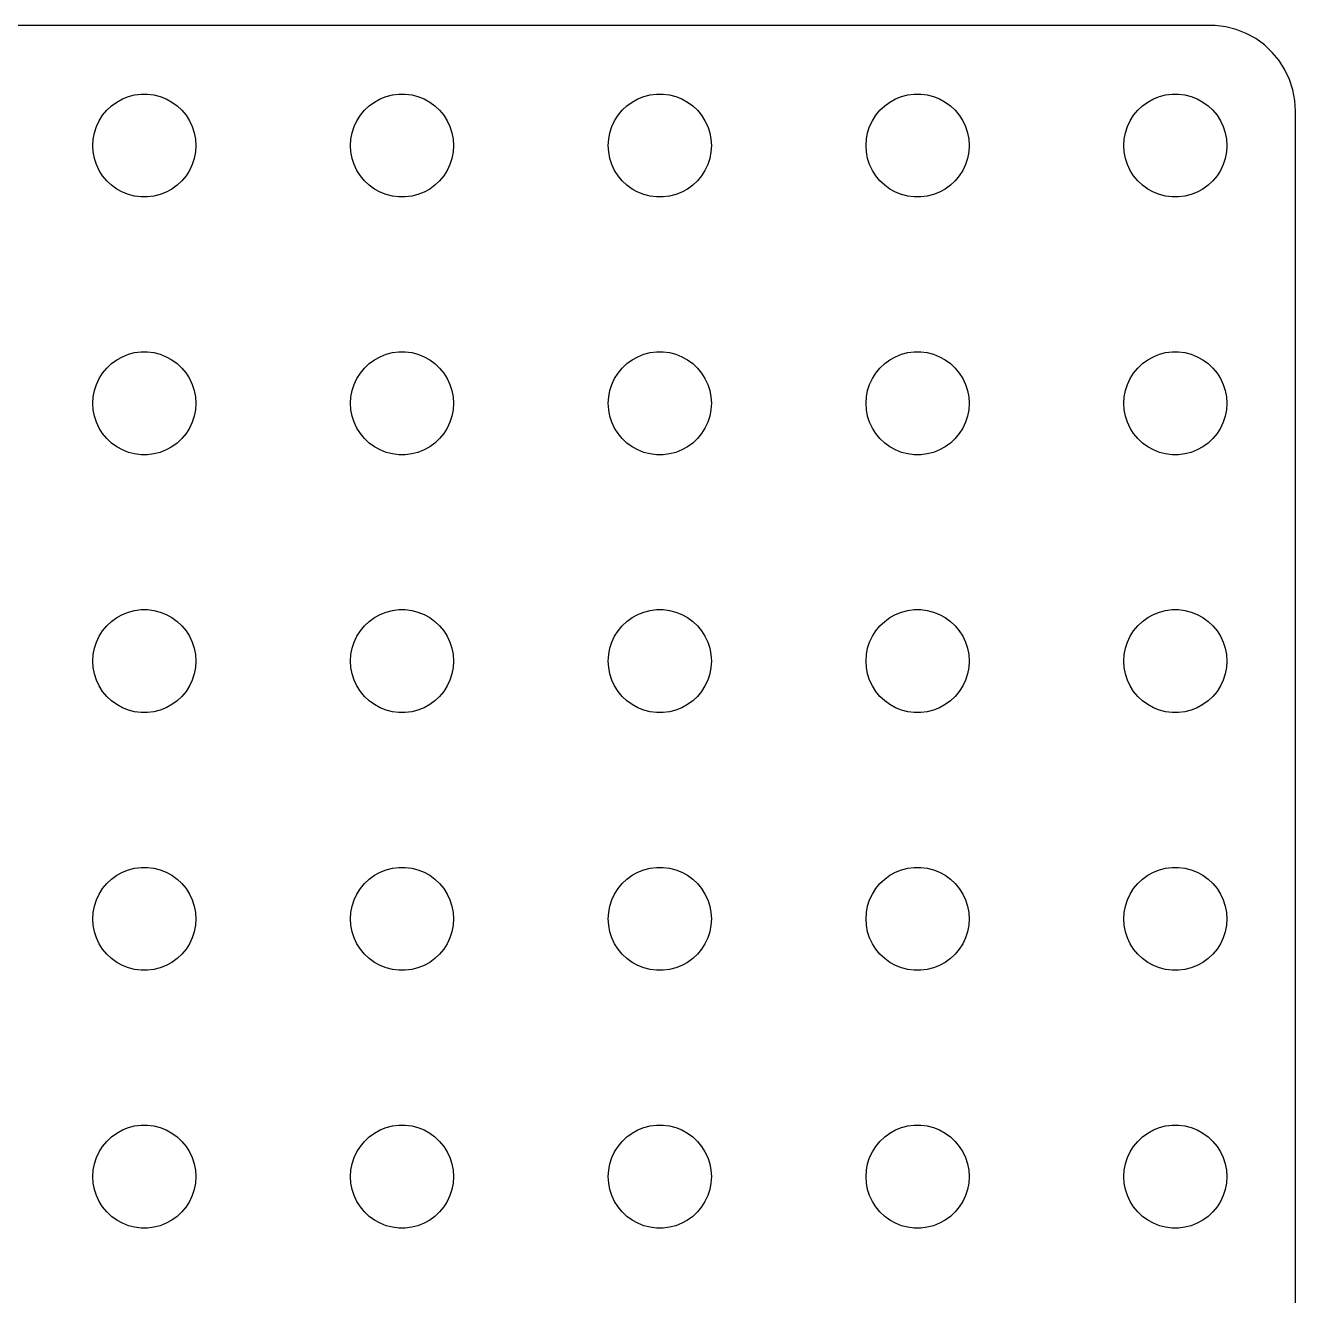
# Model space of a CAD drawing. Header units: metres. Extents: x -142 to 142, y -142 to 142.
# Drawn here: x 68.1 to 142, y 68.1 to 142 of the extents above; entities that cross this region are included whole.
import ezdxf

# ---------------------------------------------------------------- set-up
doc = ezdxf.new("R2010")
doc.units = ezdxf.units.M

msp = doc.modelspace()

# ---------------------------------------------------------------- linework, layer by layer
for p, q in [((137.314, 141.99), (-137.314, 141.99)), ((137.937, 141.911), (137.314, 141.99)), ((138.545, 141.755), (137.937, 141.911)), ((139.129, 141.524), (138.545, 141.755)), ((139.679, 141.222), (139.129, 141.524)), ((140.187, 140.853), (139.679, 141.222)), ((140.645, 140.423), (140.187, 140.853)), ((141.045, 139.939), (140.645, 140.423)), ((141.382, 139.409), (141.045, 139.939)), ((141.649, 138.841), (141.382, 139.409)), ((141.843, 138.243), (141.649, 138.841)), ((141.961, 137.627), (141.843, 138.243)), ((73.0877, 137.312), (73.3925, 137.533)), ((73.3925, 137.533), (73.7227, 137.714)), ((73.7227, 137.714), (74.073, 137.853)), ((74.073, 137.853), (74.4379, 137.947)), ((74.4379, 137.947), (74.8116, 137.994)), ((74.8116, 137.994), (75.1884, 137.994)), ((75.1884, 137.994), (75.5621, 137.947)), ((75.5621, 137.947), (75.927, 137.853)), ((75.927, 137.853), (76.2773, 137.714)), ((76.2773, 137.714), (76.6075, 137.533)), ((76.6075, 137.533), (76.9123, 137.312)), ((88.0877, 137.312), (88.3925, 137.533)), ((88.3925, 137.533), (88.7227, 137.714)), ((88.7227, 137.714), (89.073, 137.853)), ((89.073, 137.853), (89.4379, 137.947)), ((89.4379, 137.947), (89.8116, 137.994)), ((89.8116, 137.994), (90.1884, 137.994)), ((90.1884, 137.994), (90.5621, 137.947)), ((90.5621, 137.947), (90.927, 137.853)), ((90.927, 137.853), (91.2773, 137.714)), ((91.2773, 137.714), (91.6075, 137.533)), ((91.6075, 137.533), (91.9123, 137.312)), ((103.088, 137.312), (103.393, 137.533)), ((103.393, 137.533), (103.723, 137.714)), ((103.723, 137.714), (104.073, 137.853)), ((104.073, 137.853), (104.438, 137.947)), ((104.438, 137.947), (104.812, 137.994)), ((104.812, 137.994), (105.188, 137.994)), ((105.188, 137.994), (105.562, 137.947)), ((105.562, 137.947), (105.927, 137.853)), ((105.927, 137.853), (106.277, 137.714)), ((106.277, 137.714), (106.607, 137.533)), ((106.607, 137.533), (106.912, 137.312)), ((118.088, 137.312), (118.393, 137.533)), ((118.393, 137.533), (118.723, 137.714)), ((118.723, 137.714), (119.073, 137.853)), ((119.073, 137.853), (119.438, 137.947)), ((119.438, 137.947), (119.812, 137.994)), ((119.812, 137.994), (120.188, 137.994)), ((120.188, 137.994), (120.562, 137.947)), ((120.562, 137.947), (120.927, 137.853)), ((120.927, 137.853), (121.277, 137.714)), ((121.277, 137.714), (121.607, 137.533)), ((121.607, 137.533), (121.912, 137.312)), ((133.088, 137.312), (133.393, 137.533)), ((133.393, 137.533), (133.723, 137.714)), ((133.723, 137.714), (134.073, 137.853)), ((134.073, 137.853), (134.438, 137.947)), ((134.438, 137.947), (134.812, 137.994)), ((134.812, 137.994), (135.188, 137.994)), ((135.188, 137.994), (135.562, 137.947)), ((135.562, 137.947), (135.927, 137.853)), ((135.927, 137.853), (136.277, 137.714)), ((136.277, 137.714), (136.607, 137.533)), ((136.607, 137.533), (136.912, 137.312)), ((142, 137), (141.961, 137.627)), ((72.3711, 136.445), (72.573, 136.763)), ((72.573, 136.763), (72.8131, 137.054)), ((72.8131, 137.054), (73.0877, 137.312)), ((76.9123, 137.312), (77.1869, 137.054)), ((77.1869, 137.054), (77.427, 136.763)), ((77.427, 136.763), (77.6289, 136.445)), ((87.3711, 136.445), (87.573, 136.763)), ((87.573, 136.763), (87.8131, 137.054)), ((87.8131, 137.054), (88.0877, 137.312)), ((91.9123, 137.312), (92.1869, 137.054)), ((92.1869, 137.054), (92.427, 136.763)), ((92.427, 136.763), (92.6289, 136.445)), ((102.371, 136.445), (102.573, 136.763)), ((102.573, 136.763), (102.813, 137.054)), ((102.813, 137.054), (103.088, 137.312)), ((106.912, 137.312), (107.187, 137.054)), ((107.187, 137.054), (107.427, 136.763)), ((107.427, 136.763), (107.629, 136.445)), ((117.371, 136.445), (117.573, 136.763)), ((117.573, 136.763), (117.813, 137.054)), ((117.813, 137.054), (118.088, 137.312)), ((121.912, 137.312), (122.187, 137.054)), ((122.187, 137.054), (122.427, 136.763)), ((122.427, 136.763), (122.629, 136.445)), ((132.371, 136.445), (132.573, 136.763)), ((132.573, 136.763), (132.813, 137.054)), ((132.813, 137.054), (133.088, 137.312)), ((136.912, 137.312), (137.187, 137.054)), ((137.187, 137.054), (137.427, 136.763)), ((137.427, 136.763), (137.629, 136.445)), ((142, -137), (142, 137)), ((72.0943, 135.746), (72.2107, 136.104)), ((72.2107, 136.104), (72.3711, 136.445)), ((77.6289, 136.445), (77.7893, 136.104)), ((77.7893, 136.104), (77.9057, 135.746)), ((87.0943, 135.746), (87.2107, 136.104)), ((87.2107, 136.104), (87.3711, 136.445)), ((92.6289, 136.445), (92.7893, 136.104)), ((92.7893, 136.104), (92.9057, 135.746)), ((102.094, 135.746), (102.211, 136.104)), ((102.211, 136.104), (102.371, 136.445)), ((107.629, 136.445), (107.789, 136.104)), ((107.789, 136.104), (107.906, 135.746)), ((117.094, 135.746), (117.211, 136.104)), ((117.211, 136.104), (117.371, 136.445)), ((122.629, 136.445), (122.789, 136.104)), ((122.789, 136.104), (122.906, 135.746)), ((132.094, 135.746), (132.211, 136.104)), ((132.211, 136.104), (132.371, 136.445)), ((137.629, 136.445), (137.789, 136.104)), ((137.789, 136.104), (137.906, 135.746)), ((72, 135), (72.0237, 135.376)), ((72.0237, 135.376), (72.0943, 135.746)), ((77.9057, 135.746), (77.9763, 135.376)), ((77.9763, 135.376), (78, 135)), ((87, 135), (87.0237, 135.376)), ((87.0237, 135.376), (87.0943, 135.746)), ((92.9057, 135.746), (92.9763, 135.376)), ((92.9763, 135.376), (93, 135)), ((102, 135), (102.024, 135.376)), ((102.024, 135.376), (102.094, 135.746)), ((107.906, 135.746), (107.976, 135.376)), ((107.976, 135.376), (108, 135)), ((117, 135), (117.024, 135.376)), ((117.024, 135.376), (117.094, 135.746)), ((122.906, 135.746), (122.976, 135.376)), ((122.976, 135.376), (123, 135)), ((132, 135), (132.024, 135.376)), ((132.024, 135.376), (132.094, 135.746)), ((137.906, 135.746), (137.976, 135.376)), ((137.976, 135.376), (138, 135)), ((72.0237, 134.624), (72, 135)), ((72.0943, 134.254), (72.0237, 134.624)), ((77.9763, 134.624), (77.9057, 134.254)), ((78, 135), (77.9763, 134.624)), ((87.0237, 134.624), (87, 135)), ((87.0943, 134.254), (87.0237, 134.624)), ((92.9763, 134.624), (92.9057, 134.254)), ((93, 135), (92.9763, 134.624)), ((102.024, 134.624), (102, 135)), ((102.094, 134.254), (102.024, 134.624)), ((107.976, 134.624), (107.906, 134.254)), ((108, 135), (107.976, 134.624)), ((117.024, 134.624), (117, 135)), ((117.094, 134.254), (117.024, 134.624)), ((122.976, 134.624), (122.906, 134.254)), ((123, 135), (122.976, 134.624)), ((132.024, 134.624), (132, 135)), ((132.094, 134.254), (132.024, 134.624)), ((137.976, 134.624), (137.906, 134.254)), ((138, 135), (137.976, 134.624)), ((72.2107, 133.896), (72.0943, 134.254)), ((72.3711, 133.555), (72.2107, 133.896)), ((77.7893, 133.896), (77.6289, 133.555)), ((77.9057, 134.254), (77.7893, 133.896)), ((87.2107, 133.896), (87.0943, 134.254)), ((87.3711, 133.555), (87.2107, 133.896)), ((92.7893, 133.896), (92.6289, 133.555)), ((92.9057, 134.254), (92.7893, 133.896)), ((102.211, 133.896), (102.094, 134.254)), ((102.371, 133.555), (102.211, 133.896)), ((107.789, 133.896), (107.629, 133.555)), ((107.906, 134.254), (107.789, 133.896)), ((117.211, 133.896), (117.094, 134.254)), ((117.371, 133.555), (117.211, 133.896)), ((122.789, 133.896), (122.629, 133.555)), ((122.906, 134.254), (122.789, 133.896)), ((132.211, 133.896), (132.094, 134.254)), ((132.371, 133.555), (132.211, 133.896)), ((137.789, 133.896), (137.629, 133.555)), ((137.906, 134.254), (137.789, 133.896)), ((72.573, 133.237), (72.3711, 133.555)), ((72.8131, 132.946), (72.573, 133.237)), ((77.427, 133.237), (77.1869, 132.946)), ((77.6289, 133.555), (77.427, 133.237)), ((87.573, 133.237), (87.3711, 133.555)), ((87.8131, 132.946), (87.573, 133.237)), ((92.427, 133.237), (92.1869, 132.946)), ((92.6289, 133.555), (92.427, 133.237)), ((102.573, 133.237), (102.371, 133.555)), ((102.813, 132.946), (102.573, 133.237)), ((107.427, 133.237), (107.187, 132.946)), ((107.629, 133.555), (107.427, 133.237)), ((117.573, 133.237), (117.371, 133.555)), ((117.813, 132.946), (117.573, 133.237)), ((122.427, 133.237), (122.187, 132.946)), ((122.629, 133.555), (122.427, 133.237)), ((132.573, 133.237), (132.371, 133.555)), ((132.813, 132.946), (132.573, 133.237)), ((137.427, 133.237), (137.187, 132.946)), ((137.629, 133.555), (137.427, 133.237)), ((73.0877, 132.688), (72.8131, 132.946)), ((73.3925, 132.467), (73.0877, 132.688)), ((73.7227, 132.286), (73.3925, 132.467)), ((76.6075, 132.467), (76.2773, 132.286)), ((76.9123, 132.688), (76.6075, 132.467)), ((77.1869, 132.946), (76.9123, 132.688)), ((88.0877, 132.688), (87.8131, 132.946)), ((88.3925, 132.467), (88.0877, 132.688)), ((88.7227, 132.286), (88.3925, 132.467)), ((91.6075, 132.467), (91.2773, 132.286)), ((91.9123, 132.688), (91.6075, 132.467)), ((92.1869, 132.946), (91.9123, 132.688)), ((103.088, 132.688), (102.813, 132.946)), ((103.393, 132.467), (103.088, 132.688)), ((103.723, 132.286), (103.393, 132.467)), ((106.607, 132.467), (106.277, 132.286)), ((106.912, 132.688), (106.607, 132.467)), ((107.187, 132.946), (106.912, 132.688)), ((118.088, 132.688), (117.813, 132.946)), ((118.393, 132.467), (118.088, 132.688)), ((118.723, 132.286), (118.393, 132.467)), ((121.607, 132.467), (121.277, 132.286)), ((121.912, 132.688), (121.607, 132.467)), ((122.187, 132.946), (121.912, 132.688)), ((133.088, 132.688), (132.813, 132.946)), ((133.393, 132.467), (133.088, 132.688)), ((133.723, 132.286), (133.393, 132.467)), ((136.607, 132.467), (136.277, 132.286)), ((136.912, 132.688), (136.607, 132.467)), ((137.187, 132.946), (136.912, 132.688)), ((74.073, 132.147), (73.7227, 132.286)), ((74.4379, 132.053), (74.073, 132.147)), ((74.8116, 132.006), (74.4379, 132.053)), ((75.1884, 132.006), (74.8116, 132.006)), ((75.5621, 132.053), (75.1884, 132.006)), ((75.927, 132.147), (75.5621, 132.053)), ((76.2773, 132.286), (75.927, 132.147)), ((89.073, 132.147), (88.7227, 132.286)), ((89.4379, 132.053), (89.073, 132.147)), ((89.8116, 132.006), (89.4379, 132.053)), ((90.1884, 132.006), (89.8116, 132.006)), ((90.5621, 132.053), (90.1884, 132.006)), ((90.927, 132.147), (90.5621, 132.053)), ((91.2773, 132.286), (90.927, 132.147)), ((104.073, 132.147), (103.723, 132.286)), ((104.438, 132.053), (104.073, 132.147)), ((104.812, 132.006), (104.438, 132.053)), ((105.188, 132.006), (104.812, 132.006)), ((105.562, 132.053), (105.188, 132.006)), ((105.927, 132.147), (105.562, 132.053)), ((106.277, 132.286), (105.927, 132.147)), ((119.073, 132.147), (118.723, 132.286)), ((119.438, 132.053), (119.073, 132.147)), ((119.812, 132.006), (119.438, 132.053)), ((120.188, 132.006), (119.812, 132.006)), ((120.562, 132.053), (120.188, 132.006)), ((120.927, 132.147), (120.562, 132.053)), ((121.277, 132.286), (120.927, 132.147)), ((134.073, 132.147), (133.723, 132.286)), ((134.438, 132.053), (134.073, 132.147)), ((134.812, 132.006), (134.438, 132.053)), ((135.188, 132.006), (134.812, 132.006)), ((135.562, 132.053), (135.188, 132.006)), ((135.927, 132.147), (135.562, 132.053)), ((136.277, 132.286), (135.927, 132.147)), ((73.3925, 122.533), (73.7227, 122.714)), ((73.7227, 122.714), (74.073, 122.853)), ((74.073, 122.853), (74.4379, 122.947)), ((74.4379, 122.947), (74.8116, 122.994)), ((74.8116, 122.994), (75.1884, 122.994)), ((75.1884, 122.994), (75.5621, 122.947)), ((75.5621, 122.947), (75.927, 122.853)), ((75.927, 122.853), (76.2773, 122.714)), ((76.2773, 122.714), (76.6075, 122.533)), ((88.3925, 122.533), (88.7227, 122.714)), ((88.7227, 122.714), (89.073, 122.853)), ((89.073, 122.853), (89.4379, 122.947)), ((89.4379, 122.947), (89.8116, 122.994)), ((89.8116, 122.994), (90.1884, 122.994)), ((90.1884, 122.994), (90.5621, 122.947)), ((90.5621, 122.947), (90.927, 122.853)), ((90.927, 122.853), (91.2773, 122.714)), ((91.2773, 122.714), (91.6075, 122.533)), ((103.393, 122.533), (103.723, 122.714)), ((103.723, 122.714), (104.073, 122.853)), ((104.073, 122.853), (104.438, 122.947)), ((104.438, 122.947), (104.812, 122.994)), ((104.812, 122.994), (105.188, 122.994)), ((105.188, 122.994), (105.562, 122.947)), ((105.562, 122.947), (105.927, 122.853)), ((105.927, 122.853), (106.277, 122.714)), ((106.277, 122.714), (106.607, 122.533)), ((118.393, 122.533), (118.723, 122.714)), ((118.723, 122.714), (119.073, 122.853)), ((119.073, 122.853), (119.438, 122.947)), ((119.438, 122.947), (119.812, 122.994)), ((119.812, 122.994), (120.188, 122.994)), ((120.188, 122.994), (120.562, 122.947)), ((120.562, 122.947), (120.927, 122.853)), ((120.927, 122.853), (121.277, 122.714)), ((121.277, 122.714), (121.607, 122.533)), ((133.393, 122.533), (133.723, 122.714)), ((133.723, 122.714), (134.073, 122.853)), ((134.073, 122.853), (134.438, 122.947)), ((134.438, 122.947), (134.812, 122.994)), ((134.812, 122.994), (135.188, 122.994)), ((135.188, 122.994), (135.562, 122.947)), ((135.562, 122.947), (135.927, 122.853)), ((135.927, 122.853), (136.277, 122.714)), ((136.277, 122.714), (136.607, 122.533)), ((72.573, 121.763), (72.8131, 122.054)), ((72.8131, 122.054), (73.0877, 122.312)), ((73.0877, 122.312), (73.3925, 122.533)), ((76.6075, 122.533), (76.9123, 122.312)), ((76.9123, 122.312), (77.1869, 122.054)), ((77.1869, 122.054), (77.427, 121.763)), ((87.573, 121.763), (87.8131, 122.054)), ((87.8131, 122.054), (88.0877, 122.312)), ((88.0877, 122.312), (88.3925, 122.533)), ((91.6075, 122.533), (91.9123, 122.312)), ((91.9123, 122.312), (92.1869, 122.054)), ((92.1869, 122.054), (92.427, 121.763)), ((102.573, 121.763), (102.813, 122.054)), ((102.813, 122.054), (103.088, 122.312)), ((103.088, 122.312), (103.393, 122.533)), ((106.607, 122.533), (106.912, 122.312)), ((106.912, 122.312), (107.187, 122.054)), ((107.187, 122.054), (107.427, 121.763)), ((117.573, 121.763), (117.813, 122.054)), ((117.813, 122.054), (118.088, 122.312)), ((118.088, 122.312), (118.393, 122.533)), ((121.607, 122.533), (121.912, 122.312)), ((121.912, 122.312), (122.187, 122.054)), ((122.187, 122.054), (122.427, 121.763)), ((132.573, 121.763), (132.813, 122.054)), ((132.813, 122.054), (133.088, 122.312)), ((133.088, 122.312), (133.393, 122.533)), ((136.607, 122.533), (136.912, 122.312)), ((136.912, 122.312), (137.187, 122.054)), ((137.187, 122.054), (137.427, 121.763)), ((72.2107, 121.104), (72.3711, 121.445)), ((72.3711, 121.445), (72.573, 121.763)), ((77.427, 121.763), (77.6289, 121.445)), ((77.6289, 121.445), (77.7893, 121.104)), ((87.2107, 121.104), (87.3711, 121.445)), ((87.3711, 121.445), (87.573, 121.763)), ((92.427, 121.763), (92.6289, 121.445)), ((92.6289, 121.445), (92.7893, 121.104)), ((102.211, 121.104), (102.371, 121.445)), ((102.371, 121.445), (102.573, 121.763)), ((107.427, 121.763), (107.629, 121.445)), ((107.629, 121.445), (107.789, 121.104)), ((117.211, 121.104), (117.371, 121.445)), ((117.371, 121.445), (117.573, 121.763)), ((122.427, 121.763), (122.629, 121.445)), ((122.629, 121.445), (122.789, 121.104)), ((132.211, 121.104), (132.371, 121.445)), ((132.371, 121.445), (132.573, 121.763)), ((137.427, 121.763), (137.629, 121.445)), ((137.629, 121.445), (137.789, 121.104)), ((72.0237, 120.376), (72.0943, 120.746)), ((72.0943, 120.746), (72.2107, 121.104)), ((77.7893, 121.104), (77.9057, 120.746)), ((77.9057, 120.746), (77.9763, 120.376)), ((87.0237, 120.376), (87.0943, 120.746)), ((87.0943, 120.746), (87.2107, 121.104)), ((92.7893, 121.104), (92.9057, 120.746)), ((92.9057, 120.746), (92.9763, 120.376)), ((102.024, 120.376), (102.094, 120.746)), ((102.094, 120.746), (102.211, 121.104)), ((107.789, 121.104), (107.906, 120.746)), ((107.906, 120.746), (107.976, 120.376)), ((117.024, 120.376), (117.094, 120.746)), ((117.094, 120.746), (117.211, 121.104)), ((122.789, 121.104), (122.906, 120.746)), ((122.906, 120.746), (122.976, 120.376)), ((132.024, 120.376), (132.094, 120.746)), ((132.094, 120.746), (132.211, 121.104)), ((137.789, 121.104), (137.906, 120.746)), ((137.906, 120.746), (137.976, 120.376)), ((72, 120), (72.0237, 120.376)), ((72.0237, 119.624), (72, 120)), ((77.9763, 120.376), (78, 120)), ((78, 120), (77.9763, 119.624)), ((87, 120), (87.0237, 120.376)), ((87.0237, 119.624), (87, 120)), ((92.9763, 120.376), (93, 120)), ((93, 120), (92.9763, 119.624)), ((102, 120), (102.024, 120.376)), ((102.024, 119.624), (102, 120)), ((107.976, 120.376), (108, 120)), ((108, 120), (107.976, 119.624)), ((117, 120), (117.024, 120.376)), ((117.024, 119.624), (117, 120)), ((122.976, 120.376), (123, 120)), ((123, 120), (122.976, 119.624)), ((132, 120), (132.024, 120.376)), ((132.024, 119.624), (132, 120)), ((137.976, 120.376), (138, 120)), ((138, 120), (137.976, 119.624)), ((72.0943, 119.254), (72.0237, 119.624)), ((72.2107, 118.896), (72.0943, 119.254)), ((77.9057, 119.254), (77.7893, 118.896)), ((77.9763, 119.624), (77.9057, 119.254)), ((87.0943, 119.254), (87.0237, 119.624)), ((87.2107, 118.896), (87.0943, 119.254)), ((92.9057, 119.254), (92.7893, 118.896)), ((92.9763, 119.624), (92.9057, 119.254)), ((102.094, 119.254), (102.024, 119.624)), ((102.211, 118.896), (102.094, 119.254)), ((107.906, 119.254), (107.789, 118.896)), ((107.976, 119.624), (107.906, 119.254)), ((117.094, 119.254), (117.024, 119.624)), ((117.211, 118.896), (117.094, 119.254)), ((122.906, 119.254), (122.789, 118.896)), ((122.976, 119.624), (122.906, 119.254)), ((132.094, 119.254), (132.024, 119.624)), ((132.211, 118.896), (132.094, 119.254)), ((137.906, 119.254), (137.789, 118.896)), ((137.976, 119.624), (137.906, 119.254)), ((72.3711, 118.555), (72.2107, 118.896)), ((72.573, 118.237), (72.3711, 118.555)), ((77.6289, 118.555), (77.427, 118.237)), ((77.7893, 118.896), (77.6289, 118.555)), ((87.3711, 118.555), (87.2107, 118.896)), ((87.573, 118.237), (87.3711, 118.555)), ((92.6289, 118.555), (92.427, 118.237)), ((92.7893, 118.896), (92.6289, 118.555)), ((102.371, 118.555), (102.211, 118.896)), ((102.573, 118.237), (102.371, 118.555)), ((107.629, 118.555), (107.427, 118.237)), ((107.789, 118.896), (107.629, 118.555)), ((117.371, 118.555), (117.211, 118.896)), ((117.573, 118.237), (117.371, 118.555)), ((122.629, 118.555), (122.427, 118.237)), ((122.789, 118.896), (122.629, 118.555)), ((132.371, 118.555), (132.211, 118.896)), ((132.573, 118.237), (132.371, 118.555)), ((137.629, 118.555), (137.427, 118.237)), ((137.789, 118.896), (137.629, 118.555)), ((72.8131, 117.946), (72.573, 118.237)), ((73.0877, 117.688), (72.8131, 117.946)), ((73.3925, 117.467), (73.0877, 117.688)), ((76.9123, 117.688), (76.6075, 117.467)), ((77.1869, 117.946), (76.9123, 117.688)), ((77.427, 118.237), (77.1869, 117.946)), ((87.8131, 117.946), (87.573, 118.237)), ((88.0877, 117.688), (87.8131, 117.946)), ((88.3925, 117.467), (88.0877, 117.688)), ((91.9123, 117.688), (91.6075, 117.467)), ((92.1869, 117.946), (91.9123, 117.688)), ((92.427, 118.237), (92.1869, 117.946)), ((102.813, 117.946), (102.573, 118.237)), ((103.088, 117.688), (102.813, 117.946)), ((103.393, 117.467), (103.088, 117.688)), ((106.912, 117.688), (106.607, 117.467)), ((107.187, 117.946), (106.912, 117.688)), ((107.427, 118.237), (107.187, 117.946)), ((117.813, 117.946), (117.573, 118.237)), ((118.088, 117.688), (117.813, 117.946)), ((118.393, 117.467), (118.088, 117.688)), ((121.912, 117.688), (121.607, 117.467)), ((122.187, 117.946), (121.912, 117.688)), ((122.427, 118.237), (122.187, 117.946)), ((132.813, 117.946), (132.573, 118.237)), ((133.088, 117.688), (132.813, 117.946)), ((133.393, 117.467), (133.088, 117.688)), ((136.912, 117.688), (136.607, 117.467)), ((137.187, 117.946), (136.912, 117.688)), ((137.427, 118.237), (137.187, 117.946)), ((73.7227, 117.286), (73.3925, 117.467)), ((74.073, 117.147), (73.7227, 117.286)), ((74.4379, 117.053), (74.073, 117.147)), ((74.8116, 117.006), (74.4379, 117.053)), ((75.1884, 117.006), (74.8116, 117.006)), ((75.5621, 117.053), (75.1884, 117.006)), ((75.927, 117.147), (75.5621, 117.053)), ((76.2773, 117.286), (75.927, 117.147)), ((76.6075, 117.467), (76.2773, 117.286)), ((88.7227, 117.286), (88.3925, 117.467)), ((89.073, 117.147), (88.7227, 117.286)), ((89.4379, 117.053), (89.073, 117.147)), ((89.8116, 117.006), (89.4379, 117.053)), ((90.1884, 117.006), (89.8116, 117.006)), ((90.5621, 117.053), (90.1884, 117.006)), ((90.927, 117.147), (90.5621, 117.053)), ((91.2773, 117.286), (90.927, 117.147)), ((91.6075, 117.467), (91.2773, 117.286)), ((103.723, 117.286), (103.393, 117.467)), ((104.073, 117.147), (103.723, 117.286)), ((104.438, 117.053), (104.073, 117.147)), ((104.812, 117.006), (104.438, 117.053)), ((105.188, 117.006), (104.812, 117.006)), ((105.562, 117.053), (105.188, 117.006)), ((105.927, 117.147), (105.562, 117.053)), ((106.277, 117.286), (105.927, 117.147)), ((106.607, 117.467), (106.277, 117.286)), ((118.723, 117.286), (118.393, 117.467)), ((119.073, 117.147), (118.723, 117.286)), ((119.438, 117.053), (119.073, 117.147)), ((119.812, 117.006), (119.438, 117.053)), ((120.188, 117.006), (119.812, 117.006)), ((120.562, 117.053), (120.188, 117.006)), ((120.927, 117.147), (120.562, 117.053)), ((121.277, 117.286), (120.927, 117.147)), ((121.607, 117.467), (121.277, 117.286)), ((133.723, 117.286), (133.393, 117.467)), ((134.073, 117.147), (133.723, 117.286)), ((134.438, 117.053), (134.073, 117.147)), ((134.812, 117.006), (134.438, 117.053)), ((135.188, 117.006), (134.812, 117.006)), ((135.562, 117.053), (135.188, 117.006)), ((135.927, 117.147), (135.562, 117.053)), ((136.277, 117.286), (135.927, 117.147)), ((136.607, 117.467), (136.277, 117.286)), ((74.073, 107.853), (74.4379, 107.947)), ((74.4379, 107.947), (74.8116, 107.994)), ((74.8116, 107.994), (75.1884, 107.994)), ((75.1884, 107.994), (75.5621, 107.947)), ((75.5621, 107.947), (75.927, 107.853)), ((89.073, 107.853), (89.4379, 107.947)), ((89.4379, 107.947), (89.8116, 107.994)), ((89.8116, 107.994), (90.1884, 107.994)), ((90.1884, 107.994), (90.5621, 107.947)), ((90.5621, 107.947), (90.927, 107.853)), ((104.073, 107.853), (104.438, 107.947)), ((104.438, 107.947), (104.812, 107.994)), ((104.812, 107.994), (105.188, 107.994)), ((105.188, 107.994), (105.562, 107.947)), ((105.562, 107.947), (105.927, 107.853)), ((119.073, 107.853), (119.438, 107.947)), ((119.438, 107.947), (119.812, 107.994)), ((119.812, 107.994), (120.188, 107.994)), ((120.188, 107.994), (120.562, 107.947)), ((120.562, 107.947), (120.927, 107.853)), ((134.073, 107.853), (134.438, 107.947)), ((134.438, 107.947), (134.812, 107.994)), ((134.812, 107.994), (135.188, 107.994)), ((135.188, 107.994), (135.562, 107.947)), ((135.562, 107.947), (135.927, 107.853)), ((72.8131, 107.054), (73.0877, 107.312)), ((73.0877, 107.312), (73.3925, 107.533)), ((73.3925, 107.533), (73.7227, 107.714)), ((73.7227, 107.714), (74.073, 107.853)), ((75.927, 107.853), (76.2773, 107.714)), ((76.2773, 107.714), (76.6075, 107.533)), ((76.6075, 107.533), (76.9123, 107.312)), ((76.9123, 107.312), (77.1869, 107.054)), ((87.8131, 107.054), (88.0877, 107.312)), ((88.0877, 107.312), (88.3925, 107.533)), ((88.3925, 107.533), (88.7227, 107.714)), ((88.7227, 107.714), (89.073, 107.853)), ((90.927, 107.853), (91.2773, 107.714)), ((91.2773, 107.714), (91.6075, 107.533)), ((91.6075, 107.533), (91.9123, 107.312)), ((91.9123, 107.312), (92.1869, 107.054)), ((102.813, 107.054), (103.088, 107.312)), ((103.088, 107.312), (103.393, 107.533)), ((103.393, 107.533), (103.723, 107.714)), ((103.723, 107.714), (104.073, 107.853)), ((105.927, 107.853), (106.277, 107.714)), ((106.277, 107.714), (106.607, 107.533)), ((106.607, 107.533), (106.912, 107.312)), ((106.912, 107.312), (107.187, 107.054)), ((117.813, 107.054), (118.088, 107.312)), ((118.088, 107.312), (118.393, 107.533)), ((118.393, 107.533), (118.723, 107.714)), ((118.723, 107.714), (119.073, 107.853)), ((120.927, 107.853), (121.277, 107.714)), ((121.277, 107.714), (121.607, 107.533)), ((121.607, 107.533), (121.912, 107.312)), ((121.912, 107.312), (122.187, 107.054)), ((132.813, 107.054), (133.088, 107.312)), ((133.088, 107.312), (133.393, 107.533)), ((133.393, 107.533), (133.723, 107.714)), ((133.723, 107.714), (134.073, 107.853)), ((135.927, 107.853), (136.277, 107.714)), ((136.277, 107.714), (136.607, 107.533)), ((136.607, 107.533), (136.912, 107.312)), ((136.912, 107.312), (137.187, 107.054)), ((72.2107, 106.104), (72.3711, 106.445)), ((72.3711, 106.445), (72.573, 106.763)), ((72.573, 106.763), (72.8131, 107.054)), ((77.1869, 107.054), (77.427, 106.763)), ((77.427, 106.763), (77.6289, 106.445)), ((77.6289, 106.445), (77.7893, 106.104)), ((87.2107, 106.104), (87.3711, 106.445)), ((87.3711, 106.445), (87.573, 106.763)), ((87.573, 106.763), (87.8131, 107.054)), ((92.1869, 107.054), (92.427, 106.763)), ((92.427, 106.763), (92.6289, 106.445)), ((92.6289, 106.445), (92.7893, 106.104)), ((102.211, 106.104), (102.371, 106.445)), ((102.371, 106.445), (102.573, 106.763)), ((102.573, 106.763), (102.813, 107.054)), ((107.187, 107.054), (107.427, 106.763)), ((107.427, 106.763), (107.629, 106.445)), ((107.629, 106.445), (107.789, 106.104)), ((117.211, 106.104), (117.371, 106.445)), ((117.371, 106.445), (117.573, 106.763)), ((117.573, 106.763), (117.813, 107.054)), ((122.187, 107.054), (122.427, 106.763)), ((122.427, 106.763), (122.629, 106.445)), ((122.629, 106.445), (122.789, 106.104)), ((132.211, 106.104), (132.371, 106.445)), ((132.371, 106.445), (132.573, 106.763)), ((132.573, 106.763), (132.813, 107.054)), ((137.187, 107.054), (137.427, 106.763)), ((137.427, 106.763), (137.629, 106.445)), ((137.629, 106.445), (137.789, 106.104)), ((72.0237, 105.376), (72.0943, 105.746)), ((72.0943, 105.746), (72.2107, 106.104)), ((77.7893, 106.104), (77.9057, 105.746)), ((77.9057, 105.746), (77.9763, 105.376)), ((87.0237, 105.376), (87.0943, 105.746)), ((87.0943, 105.746), (87.2107, 106.104)), ((92.7893, 106.104), (92.9057, 105.746)), ((92.9057, 105.746), (92.9763, 105.376)), ((102.024, 105.376), (102.094, 105.746)), ((102.094, 105.746), (102.211, 106.104)), ((107.789, 106.104), (107.906, 105.746)), ((107.906, 105.746), (107.976, 105.376)), ((117.024, 105.376), (117.094, 105.746)), ((117.094, 105.746), (117.211, 106.104)), ((122.789, 106.104), (122.906, 105.746)), ((122.906, 105.746), (122.976, 105.376)), ((132.024, 105.376), (132.094, 105.746)), ((132.094, 105.746), (132.211, 106.104)), ((137.789, 106.104), (137.906, 105.746)), ((137.906, 105.746), (137.976, 105.376)), ((72, 105), (72.0237, 105.376)), ((72.0237, 104.624), (72, 105)), ((77.9763, 105.376), (78, 105)), ((78, 105), (77.9763, 104.624)), ((87, 105), (87.0237, 105.376)), ((87.0237, 104.624), (87, 105)), ((92.9763, 105.376), (93, 105)), ((93, 105), (92.9763, 104.624)), ((102, 105), (102.024, 105.376)), ((102.024, 104.624), (102, 105)), ((107.976, 105.376), (108, 105)), ((108, 105), (107.976, 104.624)), ((117, 105), (117.024, 105.376)), ((117.024, 104.624), (117, 105)), ((122.976, 105.376), (123, 105)), ((123, 105), (122.976, 104.624)), ((132, 105), (132.024, 105.376)), ((132.024, 104.624), (132, 105)), ((137.976, 105.376), (138, 105)), ((138, 105), (137.976, 104.624)), ((72.0943, 104.254), (72.0237, 104.624)), ((72.2107, 103.896), (72.0943, 104.254)), ((77.9057, 104.254), (77.7893, 103.896)), ((77.9763, 104.624), (77.9057, 104.254)), ((87.0943, 104.254), (87.0237, 104.624)), ((87.2107, 103.896), (87.0943, 104.254)), ((92.9057, 104.254), (92.7893, 103.896)), ((92.9763, 104.624), (92.9057, 104.254)), ((102.094, 104.254), (102.024, 104.624)), ((102.211, 103.896), (102.094, 104.254)), ((107.906, 104.254), (107.789, 103.896)), ((107.976, 104.624), (107.906, 104.254)), ((117.094, 104.254), (117.024, 104.624)), ((117.211, 103.896), (117.094, 104.254)), ((122.906, 104.254), (122.789, 103.896)), ((122.976, 104.624), (122.906, 104.254)), ((132.094, 104.254), (132.024, 104.624)), ((132.211, 103.896), (132.094, 104.254)), ((137.906, 104.254), (137.789, 103.896)), ((137.976, 104.624), (137.906, 104.254)), ((72.3711, 103.555), (72.2107, 103.896)), ((72.573, 103.237), (72.3711, 103.555)), ((77.6289, 103.555), (77.427, 103.237)), ((77.7893, 103.896), (77.6289, 103.555)), ((87.3711, 103.555), (87.2107, 103.896)), ((87.573, 103.237), (87.3711, 103.555)), ((92.6289, 103.555), (92.427, 103.237)), ((92.7893, 103.896), (92.6289, 103.555)), ((102.371, 103.555), (102.211, 103.896)), ((102.573, 103.237), (102.371, 103.555)), ((107.629, 103.555), (107.427, 103.237)), ((107.789, 103.896), (107.629, 103.555)), ((117.371, 103.555), (117.211, 103.896)), ((117.573, 103.237), (117.371, 103.555)), ((122.629, 103.555), (122.427, 103.237)), ((122.789, 103.896), (122.629, 103.555)), ((132.371, 103.555), (132.211, 103.896)), ((132.573, 103.237), (132.371, 103.555)), ((137.629, 103.555), (137.427, 103.237)), ((137.789, 103.896), (137.629, 103.555)), ((72.8131, 102.946), (72.573, 103.237)), ((73.0877, 102.688), (72.8131, 102.946)), ((77.1869, 102.946), (76.9123, 102.688)), ((77.427, 103.237), (77.1869, 102.946)), ((87.8131, 102.946), (87.573, 103.237)), ((88.0877, 102.688), (87.8131, 102.946)), ((92.1869, 102.946), (91.9123, 102.688)), ((92.427, 103.237), (92.1869, 102.946)), ((102.813, 102.946), (102.573, 103.237)), ((103.088, 102.688), (102.813, 102.946)), ((107.187, 102.946), (106.912, 102.688)), ((107.427, 103.237), (107.187, 102.946)), ((117.813, 102.946), (117.573, 103.237)), ((118.088, 102.688), (117.813, 102.946)), ((122.187, 102.946), (121.912, 102.688)), ((122.427, 103.237), (122.187, 102.946)), ((132.813, 102.946), (132.573, 103.237)), ((133.088, 102.688), (132.813, 102.946)), ((137.187, 102.946), (136.912, 102.688)), ((137.427, 103.237), (137.187, 102.946)), ((73.3925, 102.467), (73.0877, 102.688)), ((73.7227, 102.286), (73.3925, 102.467)), ((74.073, 102.147), (73.7227, 102.286)), ((74.4379, 102.053), (74.073, 102.147)), ((74.8116, 102.006), (74.4379, 102.053)), ((75.5621, 102.053), (75.1884, 102.006)), ((75.927, 102.147), (75.5621, 102.053)), ((76.2773, 102.286), (75.927, 102.147)), ((76.6075, 102.467), (76.2773, 102.286)), ((76.9123, 102.688), (76.6075, 102.467)), ((88.3925, 102.467), (88.0877, 102.688)), ((88.7227, 102.286), (88.3925, 102.467)), ((89.073, 102.147), (88.7227, 102.286)), ((89.4379, 102.053), (89.073, 102.147)), ((89.8116, 102.006), (89.4379, 102.053)), ((90.5621, 102.053), (90.1884, 102.006)), ((90.927, 102.147), (90.5621, 102.053)), ((91.2773, 102.286), (90.927, 102.147)), ((91.6075, 102.467), (91.2773, 102.286)), ((91.9123, 102.688), (91.6075, 102.467)), ((103.393, 102.467), (103.088, 102.688)), ((103.723, 102.286), (103.393, 102.467)), ((104.073, 102.147), (103.723, 102.286)), ((104.438, 102.053), (104.073, 102.147)), ((104.812, 102.006), (104.438, 102.053)), ((105.562, 102.053), (105.188, 102.006)), ((105.927, 102.147), (105.562, 102.053)), ((106.277, 102.286), (105.927, 102.147)), ((106.607, 102.467), (106.277, 102.286)), ((106.912, 102.688), (106.607, 102.467)), ((118.393, 102.467), (118.088, 102.688)), ((118.723, 102.286), (118.393, 102.467)), ((119.073, 102.147), (118.723, 102.286)), ((119.438, 102.053), (119.073, 102.147)), ((119.812, 102.006), (119.438, 102.053)), ((120.562, 102.053), (120.188, 102.006)), ((120.927, 102.147), (120.562, 102.053)), ((121.277, 102.286), (120.927, 102.147)), ((121.607, 102.467), (121.277, 102.286)), ((121.912, 102.688), (121.607, 102.467)), ((133.393, 102.467), (133.088, 102.688)), ((133.723, 102.286), (133.393, 102.467)), ((134.073, 102.147), (133.723, 102.286)), ((134.438, 102.053), (134.073, 102.147)), ((134.812, 102.006), (134.438, 102.053)), ((135.562, 102.053), (135.188, 102.006)), ((135.927, 102.147), (135.562, 102.053)), ((136.277, 102.286), (135.927, 102.147)), ((136.607, 102.467), (136.277, 102.286)), ((136.912, 102.688), (136.607, 102.467)), ((75.1884, 102.006), (74.8116, 102.006)), ((90.1884, 102.006), (89.8116, 102.006)), ((105.188, 102.006), (104.812, 102.006)), ((120.188, 102.006), (119.812, 102.006)), ((135.188, 102.006), (134.812, 102.006)), ((73.0877, 92.3115), (73.3925, 92.533)), ((73.3925, 92.533), (73.7227, 92.7145)), ((73.7227, 92.7145), (74.073, 92.8532)), ((74.073, 92.8532), (74.4379, 92.9469)), ((74.4379, 92.9469), (74.8116, 92.9941)), ((74.8116, 92.9941), (75.1884, 92.9941)), ((75.1884, 92.9941), (75.5621, 92.9469)), ((75.5621, 92.9469), (75.927, 92.8532)), ((75.927, 92.8532), (76.2773, 92.7145)), ((76.2773, 92.7145), (76.6075, 92.533)), ((76.6075, 92.533), (76.9123, 92.3115)), ((88.0877, 92.3115), (88.3925, 92.533)), ((88.3925, 92.533), (88.7227, 92.7145)), ((88.7227, 92.7145), (89.073, 92.8532)), ((89.073, 92.8532), (89.4379, 92.9469)), ((89.4379, 92.9469), (89.8116, 92.9941)), ((89.8116, 92.9941), (90.1884, 92.9941)), ((90.1884, 92.9941), (90.5621, 92.9469)), ((90.5621, 92.9469), (90.927, 92.8532)), ((90.927, 92.8532), (91.2773, 92.7145)), ((91.2773, 92.7145), (91.6075, 92.533)), ((91.6075, 92.533), (91.9123, 92.3115)), ((103.088, 92.3115), (103.393, 92.533)), ((103.393, 92.533), (103.723, 92.7145)), ((103.723, 92.7145), (104.073, 92.8532)), ((104.073, 92.8532), (104.438, 92.9469)), ((104.438, 92.9469), (104.812, 92.9941)), ((104.812, 92.9941), (105.188, 92.9941)), ((105.188, 92.9941), (105.562, 92.9469)), ((105.562, 92.9469), (105.927, 92.8532)), ((105.927, 92.8532), (106.277, 92.7145)), ((106.277, 92.7145), (106.607, 92.533)), ((106.607, 92.533), (106.912, 92.3115)), ((118.088, 92.3115), (118.393, 92.533)), ((118.393, 92.533), (118.723, 92.7145)), ((118.723, 92.7145), (119.073, 92.8532)), ((119.073, 92.8532), (119.438, 92.9469)), ((119.438, 92.9469), (119.812, 92.9941)), ((119.812, 92.9941), (120.188, 92.9941)), ((120.188, 92.9941), (120.562, 92.9469)), ((120.562, 92.9469), (120.927, 92.8532)), ((120.927, 92.8532), (121.277, 92.7145)), ((121.277, 92.7145), (121.607, 92.533)), ((121.607, 92.533), (121.912, 92.3115)), ((133.088, 92.3115), (133.393, 92.533)), ((133.393, 92.533), (133.723, 92.7145)), ((133.723, 92.7145), (134.073, 92.8532)), ((134.073, 92.8532), (134.438, 92.9469)), ((134.438, 92.9469), (134.812, 92.9941)), ((134.812, 92.9941), (135.188, 92.9941)), ((135.188, 92.9941), (135.562, 92.9469)), ((135.562, 92.9469), (135.927, 92.8532)), ((135.927, 92.8532), (136.277, 92.7145)), ((136.277, 92.7145), (136.607, 92.533)), ((136.607, 92.533), (136.912, 92.3115)), ((72.3711, 91.4453), (72.573, 91.7634)), ((72.573, 91.7634), (72.8131, 92.0536)), ((72.8131, 92.0536), (73.0877, 92.3115)), ((76.9123, 92.3115), (77.1869, 92.0536)), ((77.1869, 92.0536), (77.427, 91.7634)), ((77.427, 91.7634), (77.6289, 91.4453)), ((87.3711, 91.4453), (87.573, 91.7634)), ((87.573, 91.7634), (87.8131, 92.0536)), ((87.8131, 92.0536), (88.0877, 92.3115)), ((91.9123, 92.3115), (92.1869, 92.0536)), ((92.1869, 92.0536), (92.427, 91.7634)), ((92.427, 91.7634), (92.6289, 91.4453)), ((102.371, 91.4453), (102.573, 91.7634)), ((102.573, 91.7634), (102.813, 92.0536)), ((102.813, 92.0536), (103.088, 92.3115)), ((106.912, 92.3115), (107.187, 92.0536)), ((107.187, 92.0536), (107.427, 91.7634)), ((107.427, 91.7634), (107.629, 91.4453)), ((117.371, 91.4453), (117.573, 91.7634)), ((117.573, 91.7634), (117.813, 92.0536)), ((117.813, 92.0536), (118.088, 92.3115)), ((121.912, 92.3115), (122.187, 92.0536)), ((122.187, 92.0536), (122.427, 91.7634)), ((122.427, 91.7634), (122.629, 91.4453)), ((132.371, 91.4453), (132.573, 91.7634)), ((132.573, 91.7634), (132.813, 92.0536)), ((132.813, 92.0536), (133.088, 92.3115)), ((136.912, 92.3115), (137.187, 92.0536)), ((137.187, 92.0536), (137.427, 91.7634)), ((137.427, 91.7634), (137.629, 91.4453)), ((72.0943, 90.7461), (72.2107, 91.1044)), ((72.2107, 91.1044), (72.3711, 91.4453)), ((77.6289, 91.4453), (77.7893, 91.1044)), ((77.7893, 91.1044), (77.9057, 90.7461)), ((87.0943, 90.7461), (87.2107, 91.1044)), ((87.2107, 91.1044), (87.3711, 91.4453)), ((92.6289, 91.4453), (92.7893, 91.1044)), ((92.7893, 91.1044), (92.9057, 90.7461)), ((102.094, 90.7461), (102.211, 91.1044)), ((102.211, 91.1044), (102.371, 91.4453)), ((107.629, 91.4453), (107.789, 91.1044)), ((107.789, 91.1044), (107.906, 90.7461)), ((117.094, 90.7461), (117.211, 91.1044)), ((117.211, 91.1044), (117.371, 91.4453)), ((122.629, 91.4453), (122.789, 91.1044)), ((122.789, 91.1044), (122.906, 90.7461)), ((132.094, 90.7461), (132.211, 91.1044)), ((132.211, 91.1044), (132.371, 91.4453)), ((137.629, 91.4453), (137.789, 91.1044)), ((137.789, 91.1044), (137.906, 90.7461)), ((72, 90), (72.0237, 90.376)), ((72.0237, 90.376), (72.0943, 90.7461)), ((77.9057, 90.7461), (77.9763, 90.376)), ((77.9763, 90.376), (78, 90)), ((87, 90), (87.0237, 90.376)), ((87.0237, 90.376), (87.0943, 90.7461)), ((92.9057, 90.7461), (92.9763, 90.376)), ((92.9763, 90.376), (93, 90)), ((102, 90), (102.024, 90.376)), ((102.024, 90.376), (102.094, 90.7461)), ((107.906, 90.7461), (107.976, 90.376)), ((107.976, 90.376), (108, 90)), ((117, 90), (117.024, 90.376)), ((117.024, 90.376), (117.094, 90.7461)), ((122.906, 90.7461), (122.976, 90.376)), ((122.976, 90.376), (123, 90)), ((132, 90), (132.024, 90.376)), ((132.024, 90.376), (132.094, 90.7461)), ((137.906, 90.7461), (137.976, 90.376)), ((137.976, 90.376), (138, 90)), ((72.0237, 89.624), (72, 90)), ((72.0943, 89.2539), (72.0237, 89.624)), ((77.9763, 89.624), (77.9057, 89.2539)), ((78, 90), (77.9763, 89.624)), ((87.0237, 89.624), (87, 90)), ((87.0943, 89.2539), (87.0237, 89.624)), ((92.9763, 89.624), (92.9057, 89.2539)), ((93, 90), (92.9763, 89.624)), ((102.024, 89.624), (102, 90)), ((102.094, 89.2539), (102.024, 89.624)), ((107.976, 89.624), (107.906, 89.2539)), ((108, 90), (107.976, 89.624)), ((117.024, 89.624), (117, 90)), ((117.094, 89.2539), (117.024, 89.624)), ((122.976, 89.624), (122.906, 89.2539)), ((123, 90), (122.976, 89.624)), ((132.024, 89.624), (132, 90)), ((132.094, 89.2539), (132.024, 89.624)), ((137.976, 89.624), (137.906, 89.2539)), ((138, 90), (137.976, 89.624)), ((72.2107, 88.8956), (72.0943, 89.2539)), ((72.3711, 88.5547), (72.2107, 88.8956)), ((77.7893, 88.8956), (77.6289, 88.5547)), ((77.9057, 89.2539), (77.7893, 88.8956)), ((87.2107, 88.8956), (87.0943, 89.2539)), ((87.3711, 88.5547), (87.2107, 88.8956)), ((92.7893, 88.8956), (92.6289, 88.5547)), ((92.9057, 89.2539), (92.7893, 88.8956)), ((102.211, 88.8956), (102.094, 89.2539)), ((102.371, 88.5547), (102.211, 88.8956)), ((107.789, 88.8956), (107.629, 88.5547)), ((107.906, 89.2539), (107.789, 88.8956)), ((117.211, 88.8956), (117.094, 89.2539)), ((117.371, 88.5547), (117.211, 88.8956)), ((122.789, 88.8956), (122.629, 88.5547)), ((122.906, 89.2539), (122.789, 88.8956)), ((132.211, 88.8956), (132.094, 89.2539)), ((132.371, 88.5547), (132.211, 88.8956)), ((137.789, 88.8956), (137.629, 88.5547)), ((137.906, 89.2539), (137.789, 88.8956)), ((72.573, 88.2366), (72.3711, 88.5547)), ((72.8131, 87.9464), (72.573, 88.2366)), ((77.427, 88.2366), (77.1869, 87.9464)), ((77.6289, 88.5547), (77.427, 88.2366)), ((87.573, 88.2366), (87.3711, 88.5547)), ((87.8131, 87.9464), (87.573, 88.2366)), ((92.427, 88.2366), (92.1869, 87.9464)), ((92.6289, 88.5547), (92.427, 88.2366)), ((102.573, 88.2366), (102.371, 88.5547)), ((102.813, 87.9464), (102.573, 88.2366)), ((107.427, 88.2366), (107.187, 87.9464)), ((107.629, 88.5547), (107.427, 88.2366)), ((117.573, 88.2366), (117.371, 88.5547)), ((117.813, 87.9464), (117.573, 88.2366)), ((122.427, 88.2366), (122.187, 87.9464)), ((122.629, 88.5547), (122.427, 88.2366)), ((132.573, 88.2366), (132.371, 88.5547)), ((132.813, 87.9464), (132.573, 88.2366)), ((137.427, 88.2366), (137.187, 87.9464)), ((137.629, 88.5547), (137.427, 88.2366)), ((73.0877, 87.6885), (72.8131, 87.9464)), ((73.3925, 87.467), (73.0877, 87.6885)), ((73.7227, 87.2855), (73.3925, 87.467)), ((74.073, 87.1468), (73.7227, 87.2855)), ((76.2773, 87.2855), (75.927, 87.1468)), ((76.6075, 87.467), (76.2773, 87.2855)), ((76.9123, 87.6885), (76.6075, 87.467)), ((77.1869, 87.9464), (76.9123, 87.6885)), ((88.0877, 87.6885), (87.8131, 87.9464)), ((88.3925, 87.467), (88.0877, 87.6885)), ((88.7227, 87.2855), (88.3925, 87.467)), ((89.073, 87.1468), (88.7227, 87.2855)), ((91.2773, 87.2855), (90.927, 87.1468)), ((91.6075, 87.467), (91.2773, 87.2855)), ((91.9123, 87.6885), (91.6075, 87.467)), ((92.1869, 87.9464), (91.9123, 87.6885)), ((103.088, 87.6885), (102.813, 87.9464)), ((103.393, 87.467), (103.088, 87.6885)), ((103.723, 87.2855), (103.393, 87.467)), ((104.073, 87.1468), (103.723, 87.2855)), ((106.277, 87.2855), (105.927, 87.1468)), ((106.607, 87.467), (106.277, 87.2855)), ((106.912, 87.6885), (106.607, 87.467)), ((107.187, 87.9464), (106.912, 87.6885)), ((118.088, 87.6885), (117.813, 87.9464)), ((118.393, 87.467), (118.088, 87.6885)), ((118.723, 87.2855), (118.393, 87.467)), ((119.073, 87.1468), (118.723, 87.2855)), ((121.277, 87.2855), (120.927, 87.1468)), ((121.607, 87.467), (121.277, 87.2855)), ((121.912, 87.6885), (121.607, 87.467)), ((122.187, 87.9464), (121.912, 87.6885)), ((133.088, 87.6885), (132.813, 87.9464)), ((133.393, 87.467), (133.088, 87.6885)), ((133.723, 87.2855), (133.393, 87.467)), ((134.073, 87.1468), (133.723, 87.2855)), ((136.277, 87.2855), (135.927, 87.1468)), ((136.607, 87.467), (136.277, 87.2855)), ((136.912, 87.6885), (136.607, 87.467)), ((137.187, 87.9464), (136.912, 87.6885)), ((74.4379, 87.0531), (74.073, 87.1468)), ((74.8116, 87.0059), (74.4379, 87.0531)), ((75.1884, 87.0059), (74.8116, 87.0059)), ((75.5621, 87.0531), (75.1884, 87.0059)), ((75.927, 87.1468), (75.5621, 87.0531)), ((89.4379, 87.0531), (89.073, 87.1468)), ((89.8116, 87.0059), (89.4379, 87.0531)), ((90.1884, 87.0059), (89.8116, 87.0059)), ((90.5621, 87.0531), (90.1884, 87.0059)), ((90.927, 87.1468), (90.5621, 87.0531)), ((104.438, 87.0531), (104.073, 87.1468)), ((104.812, 87.0059), (104.438, 87.0531)), ((105.188, 87.0059), (104.812, 87.0059)), ((105.562, 87.0531), (105.188, 87.0059)), ((105.927, 87.1468), (105.562, 87.0531)), ((119.438, 87.0531), (119.073, 87.1468)), ((119.812, 87.0059), (119.438, 87.0531)), ((120.188, 87.0059), (119.812, 87.0059)), ((120.562, 87.0531), (120.188, 87.0059)), ((120.927, 87.1468), (120.562, 87.0531)), ((134.438, 87.0531), (134.073, 87.1468)), ((134.812, 87.0059), (134.438, 87.0531)), ((135.188, 87.0059), (134.812, 87.0059)), ((135.562, 87.0531), (135.188, 87.0059)), ((135.927, 87.1468), (135.562, 87.0531)), ((73.3925, 77.533), (73.7227, 77.7145)), ((73.7227, 77.7145), (74.073, 77.8532)), ((74.073, 77.8532), (74.4379, 77.9469)), ((74.4379, 77.9469), (74.8116, 77.9941)), ((74.8116, 77.9941), (75.1884, 77.9941)), ((75.1884, 77.9941), (75.5621, 77.9469)), ((75.5621, 77.9469), (75.927, 77.8532)), ((75.927, 77.8532), (76.2773, 77.7145)), ((76.2773, 77.7145), (76.6075, 77.533)), ((88.3925, 77.533), (88.7227, 77.7145)), ((88.7227, 77.7145), (89.073, 77.8532)), ((89.073, 77.8532), (89.4379, 77.9469)), ((89.4379, 77.9469), (89.8116, 77.9941)), ((89.8116, 77.9941), (90.1884, 77.9941)), ((90.1884, 77.9941), (90.5621, 77.9469)), ((90.5621, 77.9469), (90.927, 77.8532)), ((90.927, 77.8532), (91.2773, 77.7145)), ((91.2773, 77.7145), (91.6075, 77.533)), ((103.393, 77.533), (103.723, 77.7145)), ((103.723, 77.7145), (104.073, 77.8532)), ((104.073, 77.8532), (104.438, 77.9469)), ((104.438, 77.9469), (104.812, 77.9941)), ((104.812, 77.9941), (105.188, 77.9941)), ((105.188, 77.9941), (105.562, 77.9469)), ((105.562, 77.9469), (105.927, 77.8532)), ((105.927, 77.8532), (106.277, 77.7145)), ((106.277, 77.7145), (106.607, 77.533)), ((118.393, 77.533), (118.723, 77.7145)), ((118.723, 77.7145), (119.073, 77.8532)), ((119.073, 77.8532), (119.438, 77.9469)), ((119.438, 77.9469), (119.812, 77.9941)), ((119.812, 77.9941), (120.188, 77.9941)), ((120.188, 77.9941), (120.562, 77.9469)), ((120.562, 77.9469), (120.927, 77.8532)), ((120.927, 77.8532), (121.277, 77.7145)), ((121.277, 77.7145), (121.607, 77.533)), ((133.393, 77.533), (133.723, 77.7145)), ((133.723, 77.7145), (134.073, 77.8532)), ((134.073, 77.8532), (134.438, 77.9469)), ((134.438, 77.9469), (134.812, 77.9941)), ((134.812, 77.9941), (135.188, 77.9941)), ((135.188, 77.9941), (135.562, 77.9469)), ((135.562, 77.9469), (135.927, 77.8532)), ((135.927, 77.8532), (136.277, 77.7145)), ((136.277, 77.7145), (136.607, 77.533)), ((72.573, 76.7634), (72.8131, 77.0536)), ((72.8131, 77.0536), (73.0877, 77.3115)), ((73.0877, 77.3115), (73.3925, 77.533)), ((76.6075, 77.533), (76.9123, 77.3115)), ((76.9123, 77.3115), (77.1869, 77.0536)), ((77.1869, 77.0536), (77.427, 76.7634)), ((87.573, 76.7634), (87.8131, 77.0536)), ((87.8131, 77.0536), (88.0877, 77.3115)), ((88.0877, 77.3115), (88.3925, 77.533)), ((91.6075, 77.533), (91.9123, 77.3115)), ((91.9123, 77.3115), (92.1869, 77.0536)), ((92.1869, 77.0536), (92.427, 76.7634)), ((102.573, 76.7634), (102.813, 77.0536)), ((102.813, 77.0536), (103.088, 77.3115)), ((103.088, 77.3115), (103.393, 77.533)), ((106.607, 77.533), (106.912, 77.3115)), ((106.912, 77.3115), (107.187, 77.0536)), ((107.187, 77.0536), (107.427, 76.7634)), ((117.573, 76.7634), (117.813, 77.0536)), ((117.813, 77.0536), (118.088, 77.3115)), ((118.088, 77.3115), (118.393, 77.533)), ((121.607, 77.533), (121.912, 77.3115)), ((121.912, 77.3115), (122.187, 77.0536)), ((122.187, 77.0536), (122.427, 76.7634)), ((132.573, 76.7634), (132.813, 77.0536)), ((132.813, 77.0536), (133.088, 77.3115)), ((133.088, 77.3115), (133.393, 77.533)), ((136.607, 77.533), (136.912, 77.3115)), ((136.912, 77.3115), (137.187, 77.0536)), ((137.187, 77.0536), (137.427, 76.7634)), ((72.2107, 76.1044), (72.3711, 76.4453)), ((72.3711, 76.4453), (72.573, 76.7634)), ((77.427, 76.7634), (77.6289, 76.4453)), ((77.6289, 76.4453), (77.7893, 76.1044)), ((87.2107, 76.1044), (87.3711, 76.4453)), ((87.3711, 76.4453), (87.573, 76.7634)), ((92.427, 76.7634), (92.6289, 76.4453)), ((92.6289, 76.4453), (92.7893, 76.1044)), ((102.211, 76.1044), (102.371, 76.4453)), ((102.371, 76.4453), (102.573, 76.7634)), ((107.427, 76.7634), (107.629, 76.4453)), ((107.629, 76.4453), (107.789, 76.1044)), ((117.211, 76.1044), (117.371, 76.4453)), ((117.371, 76.4453), (117.573, 76.7634)), ((122.427, 76.7634), (122.629, 76.4453)), ((122.629, 76.4453), (122.789, 76.1044)), ((132.211, 76.1044), (132.371, 76.4453)), ((132.371, 76.4453), (132.573, 76.7634)), ((137.427, 76.7634), (137.629, 76.4453)), ((137.629, 76.4453), (137.789, 76.1044)), ((72.0237, 75.376), (72.0943, 75.7461)), ((72.0943, 75.7461), (72.2107, 76.1044)), ((77.7893, 76.1044), (77.9057, 75.7461)), ((77.9057, 75.7461), (77.9763, 75.376)), ((87.0237, 75.376), (87.0943, 75.7461)), ((87.0943, 75.7461), (87.2107, 76.1044)), ((92.7893, 76.1044), (92.9057, 75.7461)), ((92.9057, 75.7461), (92.9763, 75.376)), ((102.024, 75.376), (102.094, 75.7461)), ((102.094, 75.7461), (102.211, 76.1044)), ((107.789, 76.1044), (107.906, 75.7461)), ((107.906, 75.7461), (107.976, 75.376)), ((117.024, 75.376), (117.094, 75.7461)), ((117.094, 75.7461), (117.211, 76.1044)), ((122.789, 76.1044), (122.906, 75.7461)), ((122.906, 75.7461), (122.976, 75.376)), ((132.024, 75.376), (132.094, 75.7461)), ((132.094, 75.7461), (132.211, 76.1044)), ((137.789, 76.1044), (137.906, 75.7461)), ((137.906, 75.7461), (137.976, 75.376)), ((72, 75), (72.0237, 75.376)), ((72.0237, 74.624), (72, 75)), ((77.9763, 75.376), (78, 75)), ((78, 75), (77.9763, 74.624)), ((87, 75), (87.0237, 75.376)), ((87.0237, 74.624), (87, 75)), ((92.9763, 75.376), (93, 75)), ((93, 75), (92.9763, 74.624)), ((102, 75), (102.024, 75.376)), ((102.024, 74.624), (102, 75)), ((107.976, 75.376), (108, 75)), ((108, 75), (107.976, 74.624)), ((117, 75), (117.024, 75.376)), ((117.024, 74.624), (117, 75)), ((122.976, 75.376), (123, 75)), ((123, 75), (122.976, 74.624)), ((132, 75), (132.024, 75.376)), ((132.024, 74.624), (132, 75)), ((137.976, 75.376), (138, 75)), ((138, 75), (137.976, 74.624)), ((72.0943, 74.2539), (72.0237, 74.624)), ((72.2107, 73.8956), (72.0943, 74.2539)), ((77.9057, 74.2539), (77.7893, 73.8956)), ((77.9763, 74.624), (77.9057, 74.2539)), ((87.0943, 74.2539), (87.0237, 74.624)), ((87.2107, 73.8956), (87.0943, 74.2539)), ((92.9057, 74.2539), (92.7893, 73.8956)), ((92.9763, 74.624), (92.9057, 74.2539)), ((102.094, 74.2539), (102.024, 74.624)), ((102.211, 73.8956), (102.094, 74.2539)), ((107.906, 74.2539), (107.789, 73.8956)), ((107.976, 74.624), (107.906, 74.2539)), ((117.094, 74.2539), (117.024, 74.624)), ((117.211, 73.8956), (117.094, 74.2539)), ((122.906, 74.2539), (122.789, 73.8956)), ((122.976, 74.624), (122.906, 74.2539)), ((132.094, 74.2539), (132.024, 74.624)), ((132.211, 73.8956), (132.094, 74.2539)), ((137.906, 74.2539), (137.789, 73.8956)), ((137.976, 74.624), (137.906, 74.2539)), ((72.3711, 73.5547), (72.2107, 73.8956)), ((72.573, 73.2366), (72.3711, 73.5547)), ((72.8131, 72.9464), (72.573, 73.2366)), ((77.427, 73.2366), (77.1869, 72.9464)), ((77.6289, 73.5547), (77.427, 73.2366)), ((77.7893, 73.8956), (77.6289, 73.5547)), ((87.3711, 73.5547), (87.2107, 73.8956)), ((87.573, 73.2366), (87.3711, 73.5547)), ((87.8131, 72.9464), (87.573, 73.2366)), ((92.427, 73.2366), (92.1869, 72.9464)), ((92.6289, 73.5547), (92.427, 73.2366)), ((92.7893, 73.8956), (92.6289, 73.5547)), ((102.371, 73.5547), (102.211, 73.8956)), ((102.573, 73.2366), (102.371, 73.5547)), ((102.813, 72.9464), (102.573, 73.2366)), ((107.427, 73.2366), (107.187, 72.9464)), ((107.629, 73.5547), (107.427, 73.2366)), ((107.789, 73.8956), (107.629, 73.5547)), ((117.371, 73.5547), (117.211, 73.8956)), ((117.573, 73.2366), (117.371, 73.5547)), ((117.813, 72.9464), (117.573, 73.2366)), ((122.427, 73.2366), (122.187, 72.9464)), ((122.629, 73.5547), (122.427, 73.2366)), ((122.789, 73.8956), (122.629, 73.5547)), ((132.371, 73.5547), (132.211, 73.8956)), ((132.573, 73.2366), (132.371, 73.5547)), ((132.813, 72.9464), (132.573, 73.2366)), ((137.427, 73.2366), (137.187, 72.9464)), ((137.629, 73.5547), (137.427, 73.2366)), ((137.789, 73.8956), (137.629, 73.5547)), ((73.0877, 72.6885), (72.8131, 72.9464)), ((73.3925, 72.467), (73.0877, 72.6885)), ((73.7227, 72.2855), (73.3925, 72.467)), ((76.6075, 72.467), (76.2773, 72.2855)), ((76.9123, 72.6885), (76.6075, 72.467)), ((77.1869, 72.9464), (76.9123, 72.6885)), ((88.0877, 72.6885), (87.8131, 72.9464)), ((88.3925, 72.467), (88.0877, 72.6885)), ((88.7227, 72.2855), (88.3925, 72.467)), ((91.6075, 72.467), (91.2773, 72.2855)), ((91.9123, 72.6885), (91.6075, 72.467)), ((92.1869, 72.9464), (91.9123, 72.6885)), ((103.088, 72.6885), (102.813, 72.9464)), ((103.393, 72.467), (103.088, 72.6885)), ((103.723, 72.2855), (103.393, 72.467)), ((106.607, 72.467), (106.277, 72.2855)), ((106.912, 72.6885), (106.607, 72.467)), ((107.187, 72.9464), (106.912, 72.6885)), ((118.088, 72.6885), (117.813, 72.9464)), ((118.393, 72.467), (118.088, 72.6885)), ((118.723, 72.2855), (118.393, 72.467)), ((121.607, 72.467), (121.277, 72.2855)), ((121.912, 72.6885), (121.607, 72.467)), ((122.187, 72.9464), (121.912, 72.6885)), ((133.088, 72.6885), (132.813, 72.9464)), ((133.393, 72.467), (133.088, 72.6885)), ((133.723, 72.2855), (133.393, 72.467)), ((136.607, 72.467), (136.277, 72.2855)), ((136.912, 72.6885), (136.607, 72.467)), ((137.187, 72.9464), (136.912, 72.6885)), ((74.073, 72.1468), (73.7227, 72.2855)), ((74.4379, 72.0531), (74.073, 72.1468)), ((74.8116, 72.0059), (74.4379, 72.0531)), ((75.1884, 72.0059), (74.8116, 72.0059)), ((75.5621, 72.0531), (75.1884, 72.0059)), ((75.927, 72.1468), (75.5621, 72.0531)), ((76.2773, 72.2855), (75.927, 72.1468)), ((89.073, 72.1468), (88.7227, 72.2855)), ((89.4379, 72.0531), (89.073, 72.1468)), ((89.8116, 72.0059), (89.4379, 72.0531)), ((90.1884, 72.0059), (89.8116, 72.0059)), ((90.5621, 72.0531), (90.1884, 72.0059)), ((90.927, 72.1468), (90.5621, 72.0531)), ((91.2773, 72.2855), (90.927, 72.1468)), ((104.073, 72.1468), (103.723, 72.2855)), ((104.438, 72.0531), (104.073, 72.1468)), ((104.812, 72.0059), (104.438, 72.0531)), ((105.188, 72.0059), (104.812, 72.0059)), ((105.562, 72.0531), (105.188, 72.0059)), ((105.927, 72.1468), (105.562, 72.0531)), ((106.277, 72.2855), (105.927, 72.1468)), ((119.073, 72.1468), (118.723, 72.2855)), ((119.438, 72.0531), (119.073, 72.1468)), ((119.812, 72.0059), (119.438, 72.0531)), ((120.188, 72.0059), (119.812, 72.0059)), ((120.562, 72.0531), (120.188, 72.0059)), ((120.927, 72.1468), (120.562, 72.0531)), ((121.277, 72.2855), (120.927, 72.1468)), ((134.073, 72.1468), (133.723, 72.2855)), ((134.438, 72.0531), (134.073, 72.1468)), ((134.812, 72.0059), (134.438, 72.0531)), ((135.188, 72.0059), (134.812, 72.0059)), ((135.562, 72.0531), (135.188, 72.0059)), ((135.927, 72.1468), (135.562, 72.0531)), ((136.277, 72.2855), (135.927, 72.1468))]:
    msp.add_line(p, q)

doc.saveas('drawing.dxf')
